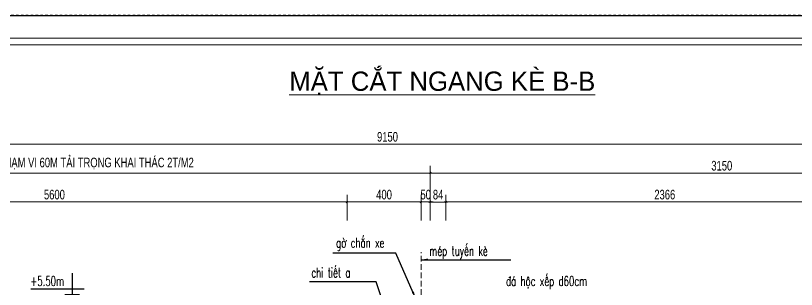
# Model space of a CAD drawing. Header units: millimetres. Extents: x -95488 to 835450, y -398213 to -214134.
# Drawn here: x 217165 to 259359, y -334561 to -319787 of the extents above; entities that cross this region are included whole.
import ezdxf
from ezdxf.enums import TextEntityAlignment as Align

# ---------------------------------------------------------------- set-up
doc = ezdxf.new("R2010")
doc.units = ezdxf.units.MM
doc.header["$MEASUREMENT"] = 0
doc.linetypes.add('HIDDEN', pattern=[0.375, 0.25, -0.125])
doc.layers.add('00 MV', color=3, linetype='Continuous', plot=False)
for name, color, linetype, lineweight in [('01 TEXT', 7, 'Continuous', 13), ('DIM', 177, 'Continuous', 20), ('TEXT', 2, 'Continuous', 20)]:
    doc.layers.add(name, color=color, linetype=linetype, lineweight=lineweight)
for name, color, linetype in [('bao', 2, 'Continuous'), ('DLINE', 4, 'Continuous'), ('Net vang', 2, 'Continuous')]:
    doc.layers.add(name, color=color, linetype=linetype)
doc.styles.add('ROMANS', font='vnsimli.shx', dxfattribs={"width": 0.6})
doc.styles.add('TBV', font='VHHELS_0.TTF', dxfattribs={"width": 0.9, "height": 320})
doc.styles.add('THUONG', font='vnsimli.shx', dxfattribs={"width": 0.55})
doc.styles.add('TXTDIM', font='VNARIAL_0.TTF', dxfattribs={"width": 0.7})
doc.dimstyles.new('250', dxfattribs={"dimscale": 250, "dimtxt": 1.8, "dimasz": 1.5, "dimexe": 0.5, "dimexo": 0.5, "dimgap": 0.9, "dimtad": 1, "dimdec": 3, "dimlfac": 0.1, "dimdsep": 46, "dimtxsty": 'ROMANS', "dimcen": -0.5, "dimclrd": 4, "dimclre": 7, "dimclrt": 2, "dimadec": 3, "dimazin": 2, "dimtfac": 1, "dimtdec": 3, "dimtix": 1, "dimtmove": 1, "dimatfit": 3, "dimfxl": 1, "dimtolj": 1, "dimtzin": 0, "dimlwd": -1, "dimlwe": -1, "dimarcsym": 0})
doc.dimstyles.new('DIM 260', dxfattribs={"dimscale": 260, "dimtxt": 2, "dimasz": 0.3, "dimexe": 1.5, "dimexo": 0, "dimgap": 0.5, "dimtad": 1, "dimdec": 0, "dimzin": 12, "dimdsep": 46, "dimtxsty": 'TXTDIM', "dimblk": 'SLASH', "dimcen": 1.5, "dimclrd": 256, "dimclre": 256, "dimclrt": 2, "dimadec": 0, "dimazin": 0, "dimtfac": 1, "dimtdec": 0, "dimtix": 1, "dimtmove": 0, "dimatfit": 3, "dimldrblk": 'DOT', "dimfxl": 2, "dimtolj": 1, "dimtzin": 0, "dimlwd": 9, "dimlwe": 9, "dimarcsym": 1})

# ---------------------------------------------------------------- blocks, each defined once
blk = doc.blocks.new('Caodo')
at = {"layer": 'DLINE'}
blk.add_hatch(color=256, dxfattribs=at).paths.add_polyline_path([(-0.02, 1.19), (-1.6, 1.19), (-0.02, -0.01)])
for p, q in [((-0.02, 5.85), (-0.02, -0.01)), ((8.89, 2.49), (-2.61, 2.49)), ((-0.02, -0.01), (-1.6, 1.19)), ((-1.6, 1.19), (1.56, 1.19)), ((1.56, 1.19), (-0.02, -0.01)), ((-2.61, -0.01), (8.89, -0.01))]:
    blk.add_line(p, q, dxfattribs=at)
blk = doc.blocks.new('SLASH')
at = {"layer": 'DIM', "color": 16, "linetype": 'Continuous'}
for p, q in [((-1.2, 0), (1.2, 0)), ((-0.6, -0.6), (0.6, 0.6))]:
    blk.add_line(p, q, dxfattribs=at)
blk = doc.blocks.new('*D138')
at = {"layer": 'Defpoints', "color": 0}
for p in [(271077, -328286), (239577, -330843), (271077, -330843)]:
    blk.add_point(p, dxfattribs=at)
at = {"layer": 'DIM', "lineweight": 9}
for p, q in [((239577, -330843), (239577, -327896)), ((271077, -330843), (271077, -327896)), ((239655, -328286), (270999, -328286))]:
    blk.add_line(p, q, dxfattribs=at)
at = {"layer": 'DIM', "lineweight": 9, "xscale": 78, "yscale": 78, "zscale": 78, "rotation": 180}
blk.add_blockref('SLASH', (239577, -328286), dxfattribs=at)
at = {"layer": 'DIM', "lineweight": 9, "xscale": 78, "yscale": 78, "zscale": 78}
blk.add_blockref('SLASH', (271077, -328286), dxfattribs=at)
at = {"layer": 'DIM', "color": 2, "insert": (255327, -327890), "char_height": 520, "attachment_point": 5, "style": 'TXTDIM'}
blk.add_mtext('\\A1;3150', dxfattribs=at)
blk = doc.blocks.new('_Dot')
at = {"color": 0, "linetype": 'ByBlock', "lineweight": -2}
blk.add_line((-0.5, 0), (-1, 0), dxfattribs=at)
at = {"color": 0, "linetype": 'ByBlock', "const_width": 0.5}
blk.add_lwpolyline([(-0.25, 0, 1), (0.25, 0, 1)], format="xyb", close=True, dxfattribs=at)
blk = doc.blocks.new('*D139')
at = {"layer": 'Defpoints', "color": 0}
for p in [(239077, -329846), (235077, -330843), (239077, -330843)]:
    blk.add_point(p, dxfattribs=at)
at = {"layer": 'DIM', "lineweight": 9}
for p, q in [((235077, -330843), (235077, -329456)), ((239077, -330843), (239077, -329456)), ((235155, -329846), (238999, -329846))]:
    blk.add_line(p, q, dxfattribs=at)
at = {"layer": 'DIM', "lineweight": 9, "xscale": 78, "yscale": 78, "zscale": 78, "rotation": 180}
blk.add_blockref('SLASH', (235077, -329846), dxfattribs=at)
at = {"layer": 'DIM', "lineweight": 9, "xscale": 78, "yscale": 78, "zscale": 78}
blk.add_blockref('SLASH', (239077, -329846), dxfattribs=at)
at = {"layer": 'DIM', "color": 2, "insert": (237077, -329450), "char_height": 520, "attachment_point": 5, "style": 'TXTDIM'}
blk.add_mtext('\\A1;400', dxfattribs=at)
blk = doc.blocks.new('*D140')
at = {"layer": 'Defpoints', "color": 0}
for p in [(240418, -329847), (239577, -330844), (240418, -330844)]:
    blk.add_point(p, dxfattribs=at)
at = {"layer": 'DIM', "lineweight": 9}
for p, q in [((239577, -330844), (239577, -329457)), ((240418, -330844), (240418, -329457)), ((239655, -329847), (240340, -329847))]:
    blk.add_line(p, q, dxfattribs=at)
at = {"layer": 'DIM', "lineweight": 9, "xscale": 78, "yscale": 78, "zscale": 78, "rotation": 180}
blk.add_blockref('SLASH', (239577, -329847), dxfattribs=at)
at = {"layer": 'DIM', "lineweight": 9, "xscale": 78, "yscale": 78, "zscale": 78}
blk.add_blockref('SLASH', (240418, -329847), dxfattribs=at)
at = {"layer": 'DIM', "color": 2, "insert": (239997, -329451), "char_height": 520, "attachment_point": 5, "style": 'TXTDIM'}
blk.add_mtext('\\A1;84', dxfattribs=at)
blk = doc.blocks.new('*D141')
at = {"layer": 'Defpoints', "color": 0}
for p in [(264077, -329846), (240418, -330843), (264077, -330843)]:
    blk.add_point(p, dxfattribs=at)
at = {"layer": 'DIM', "lineweight": 9}
for p, q in [((240418, -330843), (240418, -329456)), ((264077, -330843), (264077, -329456)), ((240496, -329846), (263999, -329846))]:
    blk.add_line(p, q, dxfattribs=at)
at = {"layer": 'DIM', "lineweight": 9, "xscale": 78, "yscale": 78, "zscale": 78, "rotation": 180}
blk.add_blockref('SLASH', (240418, -329846), dxfattribs=at)
at = {"layer": 'DIM', "lineweight": 9, "xscale": 78, "yscale": 78, "zscale": 78}
blk.add_blockref('SLASH', (264077, -329846), dxfattribs=at)
at = {"layer": 'DIM', "color": 2, "insert": (252247, -329450), "char_height": 520, "attachment_point": 5, "style": 'TXTDIM'}
blk.add_mtext('\\A1;2366', dxfattribs=at)
blk = doc.blocks.new('*D144')
at = {"layer": 'Defpoints', "color": 0}
for p in [(271077, -326726), (203446, -330843), (271077, -330843)]:
    blk.add_point(p, dxfattribs=at)
at = {"layer": 'DIM', "lineweight": 9}
for p, q in [((203446, -330843), (203446, -326336)), ((271077, -330843), (271077, -326336)), ((203524, -326726), (270999, -326726))]:
    blk.add_line(p, q, dxfattribs=at)
at = {"layer": 'DIM', "lineweight": 9, "xscale": 78, "yscale": 78, "zscale": 78, "rotation": 180}
blk.add_blockref('SLASH', (203446, -326726), dxfattribs=at)
at = {"layer": 'DIM', "lineweight": 9, "xscale": 78, "yscale": 78, "zscale": 78}
blk.add_blockref('SLASH', (271077, -326726), dxfattribs=at)
at = {"layer": 'DIM', "color": 2, "insert": (237262, -326330), "char_height": 520, "attachment_point": 5, "style": 'TXTDIM'}
blk.add_mtext('\\A1;9150', dxfattribs=at)
blk = doc.blocks.new('*D145')
at = {"layer": 'Defpoints', "color": 0}
for p in [(239577, -329846), (239077, -330843), (239577, -330843)]:
    blk.add_point(p, dxfattribs=at)
at = {"layer": 'DIM', "lineweight": 9}
for p, q in [((239077, -330843), (239077, -329456)), ((239577, -330843), (239577, -329456)), ((238999, -329846), (238921, -329846)), ((239077, -329846), (239577, -329846)), ((239655, -329846), (239733, -329846))]:
    blk.add_line(p, q, dxfattribs=at)
at = {"layer": 'DIM', "lineweight": 9, "xscale": 78, "yscale": 78, "zscale": 78}
blk.add_blockref('SLASH', (239077, -329846), dxfattribs=at)
at = {"layer": 'DIM', "lineweight": 9, "xscale": 78, "yscale": 78, "zscale": 78, "rotation": 180}
blk.add_blockref('SLASH', (239577, -329846), dxfattribs=at)
at = {"layer": 'DIM', "color": 2, "insert": (239327, -329450), "char_height": 520, "attachment_point": 5, "style": 'TXTDIM'}
blk.add_mtext('\\A1;50', dxfattribs=at)
blk = doc.blocks.new('*D146')
at = {"layer": 'Defpoints', "color": 0}
for p in [(203446, -328286), (203446, -328640), (239577, -328640)]:
    blk.add_point(p, dxfattribs=at)
at = {"layer": 'DIM', "lineweight": 9}
for p, q in [((203446, -328640), (203446, -327896)), ((239577, -328640), (239577, -327896)), ((239499, -328286), (203524, -328286))]:
    blk.add_line(p, q, dxfattribs=at)
at = {"layer": 'DIM', "lineweight": 9, "xscale": 78, "yscale": 78, "zscale": 78, "rotation": 180}
blk.add_blockref('SLASH', (203446, -328286), dxfattribs=at)
at = {"layer": 'DIM', "lineweight": 9, "xscale": 78, "yscale": 78, "zscale": 78}
blk.add_blockref('SLASH', (239577, -328286), dxfattribs=at)
at = {"layer": 'DIM', "color": 2, "insert": (221512, -327772), "char_height": 520, "attachment_point": 5, "style": 'TXTDIM'}
blk.add_mtext('\\A1;PH{\\fArial|b0|i0|c0|p34;ẠM VI 60M TẢI TRỌNG KHAI THÁC 2T/M2}', dxfattribs=at)
blk = doc.blocks.new('*D147')
at = {"layer": 'Defpoints', "color": 0}
for p in [(203446, -329846), (203446, -330843), (235077, -330843)]:
    blk.add_point(p, dxfattribs=at)
at = {"layer": 'DIM', "lineweight": 9}
for p, q in [((203446, -330843), (203446, -329456)), ((235077, -330843), (235077, -329456)), ((234999, -329846), (203524, -329846))]:
    blk.add_line(p, q, dxfattribs=at)
at = {"layer": 'DIM', "lineweight": 9, "xscale": 78, "yscale": 78, "zscale": 78, "rotation": 180}
blk.add_blockref('SLASH', (203446, -329846), dxfattribs=at)
at = {"layer": 'DIM', "lineweight": 9, "xscale": 78, "yscale": 78, "zscale": 78}
blk.add_blockref('SLASH', (235077, -329846), dxfattribs=at)
at = {"layer": 'DIM', "color": 2, "insert": (219262, -329450), "char_height": 520, "attachment_point": 5, "style": 'TXTDIM'}
blk.add_mtext('\\A1;5600', dxfattribs=at)

msp = doc.modelspace()

# ---------------------------------------------------------------- linework, layer by layer
at = {"layer": '00 MV', "color": 3, "linetype": 'HIDDEN', "ltscale": 0.1}
msp.add_lwpolyline([(191589.4, -396634.9), (300273.9, -396634.9), (300273.9, -319787.2), (191589.4, -319787.2)], close=True, dxfattribs=at)
at = {"layer": '01 TEXT', "linetype": 'Continuous'}
msp.add_lwpolyline([(196577.6, -395371.5), (196577.6, -320998.9), (298919.3, -320998.9), (298919.3, -395371.5)], close=True, dxfattribs=at)
at = {"layer": '01 TEXT', "color": 4, "const_width": 64.7}
msp.add_lwpolyline([(196943.5, -395005.6), (196943.5, -321364.9), (298553.3, -321364.9), (298553.3, -395005.6)], close=True, dxfattribs=at)
at = {"layer": 'Net vang'}
msp.add_lwpolyline([(191589.4, -319787.2), (300273.9, -319787.2), (300273.9, -396634.9), (191589.4, -396634.9)], close=True, dxfattribs=at)
at = {"layer": 'TEXT', "linetype": 'HIDDEN', "ltscale": 1200}
msp.add_line((239077, -334852.6), (239077, -332562.7), dxfattribs=at)

# ---------------------------------------------------------------- block references
at = {"xscale": -250, "yscale": 250, "zscale": 250}
msp.add_blockref('Caodo', (220215.1, -335149.2), dxfattribs=at)

# ---------------------------------------------------------------- texts
at = {"layer": 'TEXT', "style": 'TBV'}
msp.add_text('%%UmÆt c¾t ngang kÌ B-B', height=1040, dxfattribs=at).set_placement((240223.2, -323325.7), align=Align.MIDDLE_CENTER)
at = {"layer": 'TEXT', "style": 'THUONG', "width": 0.65}
for s, p in [('gê ch¾n xe', (234487.5, -332305.1)), ('mÐp tuyÕn kÌ', (239520.5, -332744.9)), ('chi tiÕt a', (233146.4, -333915.1)), ('®¸ héc xÕp d60cm', (243666, -334373.3))]:
    msp.add_text(s, height=520, dxfattribs=at).set_placement(p)
msp.add_text('+5.50m', height=520, dxfattribs=at).set_placement((217960.4, -334527.6), align=Align.BOTTOM_LEFT)

# ---------------------------------------------------------------- dimensions: what is measured, and where the dimension line sits
at = {"layer": 'DIM'}
for base, p1, p2, text, override, picture, middle in [((203446.2, -328285.7), (239577, -328639.9), (203446.2, -328639.9), 'PH{\\fArial|b0|i0|c0|p34;ẠM VI 60M TẢI TRỌNG KHAI THÁC 2T/M2}', {"dimtmove": 1}, '*D146', (221511.6, -327772.4)), ((203446.2, -329845.7), (235077, -330843.2), (203446.2, -330843.2), '5600', {"dimtmove": 1}, '*D147', (219261.6, -329450.4)), ((264077, -329845.7), (240417.7, -330843.2), (264077, -330843.2), '2366', {"dimlfac": 0.1}, '*D141', (252247.4, -329450))]:
    dim = msp.add_linear_dim(base=base, p1=p1, p2=p2, text=text, dimstyle='DIM 260', override=override, dxfattribs=at)
    dim.commit()
    dim.dimension.update_dxf_attribs({"geometry": picture, "text_midpoint": middle})
dim = msp.add_linear_dim(base=(271077, -326725.7), p1=(203446.2, -330843.2), p2=(271077, -330843.2), text='9150', dimstyle='DIM 260', dxfattribs=at)
dim.commit()
dim.dimension.update_dxf_attribs({"geometry": '*D144', "text_midpoint": (237261.6, -326330.4)})
for base, p1, p2, picture, middle in [((271077, -328285.7), (239577, -330843.2), (271077, -330843.2), '*D138', (255327, -327890)), ((239077, -329845.7), (235077, -330843.2), (239077, -330843.2), '*D139', (237077, -329450.4)), ((239577, -329845.7), (239077, -330843.2), (239577, -330843.2), '*D145', (239327, -329450.4))]:
    dim = msp.add_linear_dim(base=base, p1=p1, p2=p2, dimstyle='DIM 260', override={"dimlfac": 0.1}, dxfattribs=at)
    dim.commit()
    dim.dimension.update_dxf_attribs({"geometry": picture, "text_midpoint": middle})
dim = msp.add_linear_dim(base=(240417.7, -329846.6), p1=(239577, -330844.1), p2=(240417.7, -330844.1), text='84', dimstyle='DIM 260', override={"dimlfac": 0.1}, dxfattribs=at)
dim.commit()
dim.dimension.update_dxf_attribs({"geometry": '*D140', "text_midpoint": (239997.4, -329846.6), "dimtype": 160})

# ---------------------------------------------------------------- leaders
at = {"layer": 'bao'}
for points in [[(238777, -335038.6), (237713.7, -332602.1), (234307.6, -332602.1)], [(239077, -332960.7), (243925.9, -332960.7)], [(237556.4, -336862.6), (236644.9, -334150.2), (233050, -334150.2)]]:
    msp.add_leader(points, dimstyle='250', dxfattribs=at)

doc.saveas('drawing.dxf')
